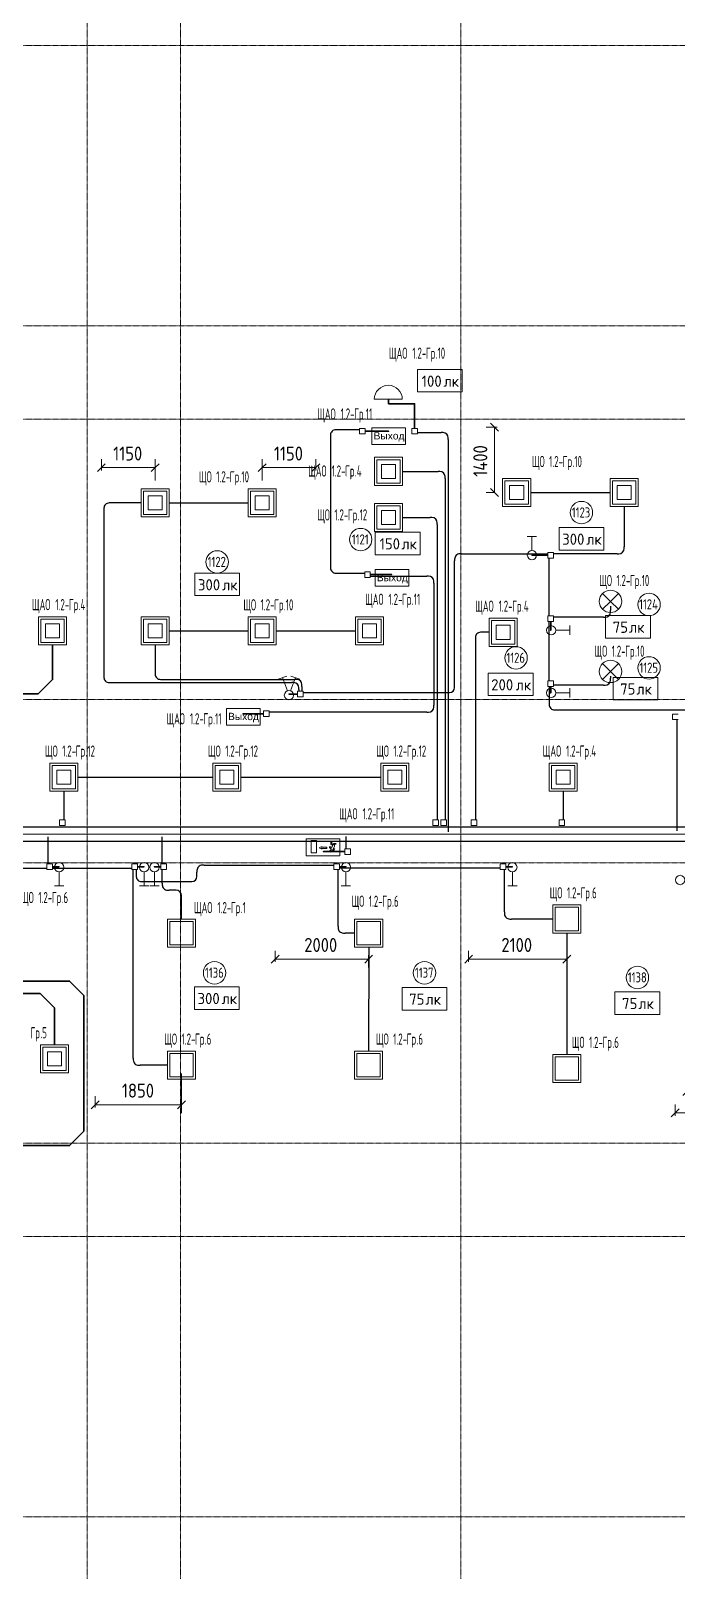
# Model space of a CAD drawing. Header units: millimetres. Extents: x -4730 to 98194, y -4296 to 93388.
# Drawn here: x 56796 to 70627, y 27839 to 60813 of the extents above; entities that cross this region are included whole.
import ezdxf

# ---------------------------------------------------------------- set-up
doc = ezdxf.new("R2010")
doc.units = ezdxf.units.MM
doc.linetypes.add('Линия сетки', pattern=[22.225, 12.7, -3.175, 3.175, -3.175])
for name, color, linetype, lineweight, true_color in [('Кабельные лотки', 5, 'Continuous', 25, 0x0000ff), ('Короба', 7, 'Continuous', 25, 0x008000), ('Линии', 7, 'Continuous', 9, 0x00a600), ('Соединительные детали коробов', 7, 'Continuous', 25, 0x008000), ('Типовые аннотации', 5, 'Continuous', 18, 0x0000ff)]:
    doc.layers.add(name, color=color, linetype=linetype, lineweight=lineweight, true_color=true_color)
for name, color, linetype, lineweight in [('Марки помещений', 7, 'Continuous', 9), ('Марки силовых электроприборов', 7, 'Continuous', 9), ('Осевая линия', 7, 'Continuous', 18), ('Оси', 7, 'Continuous', 9), ('Провода', 7, 'Continuous', 35), ('Размеры', 7, 'Continuous', 9), ('Размеры-120', 7, 'Continuous', 9), ('Текстовые примечания', 7, 'Continuous', 9)]:
    doc.layers.add(name, color=color, linetype=linetype, lineweight=lineweight)
doc.styles.add('Arial', font='arial.ttf', dxfattribs={"height": 156})
doc.styles.add('GOST Common', font='GOST_Common.ttf', dxfattribs={"width": 0.6, "height": 240})
doc.styles.add('GOST Common_1', font='GOST_Common.ttf', dxfattribs={"width": 0.9, "height": 300})
doc.styles.add('GOST Common_2', font='GOST_Common.ttf', dxfattribs={"height": 240})
doc.styles.add('GOST Common_3', font='GOST_Common.ttf', dxfattribs={"width": 0.8, "height": 216})
doc.dimstyles.new('ADSK_Проверочный', dxfattribs={"dimscale": 304.8, "dimtxt": 301.714499, "dimasz": 0.556693, "dimexe": 0.590551, "dimexo": 0.590551, "dimgap": 0.19685, "dimtad": 1, "dimdec": 3, "dimrnd": 0.001, "dimdsep": 46, "dimtxsty": 'GOST Common_1', "dimblk1": 'OBLIQUE', "dimblk2": 'OBLIQUE', "dimsah": 1, "dimcen": 0.09, "dimazin": 0, "dimtfac": 1, "dimtdec": 4, "dimtix": 1, "dimtmove": 0, "dimatfit": 3, "dimfxl": 1, "dimtvp": 1, "dimtolj": 1, "dimtzin": 0, "dimarcsym": 2})

# ---------------------------------------------------------------- blocks, each defined once
blk = doc.blocks.new('M_Короб_ отвод - Плоский торец - ПВХ - Стандартная-2386742-1-й этаж')
at = {"layer": 'Соединительные детали коробов'}
for p, q in [((0, 111.95), (0, 150.05)), ((-150.05, 0), (-111.95, 0))]:
    blk.add_line(p, q, dxfattribs=at)
blk.add_arc((-111.95, 111.95), 111.95, 270, 0, dxfattribs=at)
blk = doc.blocks.new('ADSK_Марка_Помещение_1_ГОСТ21-501-2011 - Номер-85995-1-й этаж')
at = {"layer": 'Марки помещений'}
blk.add_circle((0, 0), 2, dxfattribs=at)
blk = doc.blocks.new('DIMBLOCK172-1-й этаж')
at = {"layer": 'Размеры-120'}
for p, q in [((60020, 38490), (60020, 37644)), ((60020, 37824), (60020, 38490)), ((58170, 37764), (58170, 38004)), ((58170, 37824), (58085, 37739)), ((58170, 37824), (58255, 37909)), ((58170, 37824), (60020, 37824)), ((58170, 37824), (58170, 37764)), ((60020, 37824), (59935, 37739)), ((60020, 37824), (60105, 37909))]:
    blk.add_line(p, q, dxfattribs=at)
at = {"layer": 'Размеры-120', "color": 0, "insert": (58745, 38276), "char_height": 300, "width": 840.71, "attachment_point": 1, "line_spacing_factor": 1.022761, "style": 'GOST Common_1'}
blk.add_mtext('1850', dxfattribs=at)
blk = doc.blocks.new('_Oblique')
at = {"color": 0, "linetype": 'ByBlock', "lineweight": -2}
blk.add_line((-0.5, -0.5), (0.5, 0.5), dxfattribs=at)
blk = doc.blocks.new('DIMBLOCK173-1-й этаж')
at = {"layer": 'Размеры-120'}
for p, q in [((62025, 40942), (61940, 40857)), ((62025, 40882), (62025, 41122)), ((62025, 40942), (62110, 41026)), ((62025, 40942), (64025, 40942)), ((62025, 40942), (62025, 40882)), ((64025, 40942), (63940, 40857)), ((64025, 40942), (64110, 41026)), ((64025, 41023), (64025, 40762)), ((64025, 40942), (64025, 41023))]:
    blk.add_line(p, q, dxfattribs=at)
at = {"layer": 'Размеры-120', "color": 0, "insert": (62647, 41394), "char_height": 300, "width": 908.21, "attachment_point": 1, "line_spacing_factor": 1.022761, "style": 'GOST Common_1'}
blk.add_mtext('2000', dxfattribs=at)
blk = doc.blocks.new('DIMBLOCK174-1-й этаж')
at = {"layer": 'Размеры-120'}
for p, q in [((68265, 41323), (68265, 40762)), ((68265, 40942), (68265, 41323)), ((66165, 40942), (66080, 40857)), ((66165, 40882), (66165, 41122)), ((66165, 40942), (66250, 41026)), ((66165, 40942), (68265, 40942)), ((66165, 40942), (66165, 40882)), ((68265, 40942), (68180, 40857)), ((68265, 40942), (68350, 41026))]:
    blk.add_line(p, q, dxfattribs=at)
at = {"layer": 'Размеры-120', "color": 0, "insert": (66865, 41394), "char_height": 300, "width": 840.71, "attachment_point": 1, "line_spacing_factor": 1.022761, "style": 'GOST Common_1'}
blk.add_mtext('2100', dxfattribs=at)
blk = doc.blocks.new('DIMBLOCK175-1-й этаж')
at = {"layer": 'Размеры-120'}
for p, q in [((71585, 37650), (71585, 38122)), ((71585, 38122), (71585, 37470)), ((70585, 37650), (70500, 37565)), ((70585, 37590), (70585, 37830)), ((70585, 37650), (70670, 37735)), ((70585, 37650), (71585, 37650)), ((70585, 37650), (70585, 37590)), ((71585, 37650), (71500, 37565)), ((71585, 37650), (71670, 37735))]:
    blk.add_line(p, q, dxfattribs=at)
at = {"layer": 'Размеры-120', "color": 0, "insert": (70735, 38102), "char_height": 300, "width": 840.71, "attachment_point": 1, "line_spacing_factor": 1.022761, "style": 'GOST Common_1'}
blk.add_mtext('1000', dxfattribs=at)
blk = doc.blocks.new('DIMBLOCK193-1-й этаж')
at = {"layer": 'Размеры-120'}
for p, q in [((58305, 51462), (58220, 51377)), ((58305, 51402), (58305, 51642)), ((58305, 51462), (58390, 51547)), ((58305, 51462), (59455, 51462)), ((58305, 51462), (58305, 51402)), ((59455, 51462), (59370, 51377)), ((59455, 51184), (59455, 51642)), ((59455, 51462), (59540, 51547)), ((59455, 51462), (59455, 51184))]:
    blk.add_line(p, q, dxfattribs=at)
at = {"layer": 'Размеры-120', "color": 0, "insert": (58558, 51914), "char_height": 300, "width": 773.21, "attachment_point": 1, "line_spacing_factor": 1.022761, "style": 'GOST Common_1'}
blk.add_mtext('1150', dxfattribs=at)
blk = doc.blocks.new('DIMBLOCK194-1-й этаж')
at = {"layer": 'Размеры-120'}
for p, q in [((61745, 51462), (61660, 51377)), ((61745, 51184), (61745, 51642)), ((61745, 51462), (61830, 51547)), ((61745, 51462), (62895, 51462)), ((61745, 51462), (61745, 51184)), ((62895, 51462), (62810, 51377)), ((62895, 51402), (62895, 51642)), ((62895, 51462), (62980, 51547)), ((62895, 51462), (62895, 51402))]:
    blk.add_line(p, q, dxfattribs=at)
at = {"layer": 'Размеры-120', "color": 0, "insert": (61998, 51914), "char_height": 300, "width": 773.21, "attachment_point": 1, "line_spacing_factor": 1.022761, "style": 'GOST Common_1'}
blk.add_mtext('1150', dxfattribs=at)
blk = doc.blocks.new('DIMBLOCK195-1-й этаж')
at = {"layer": 'Размеры-120'}
for p, q in [((66777, 52330), (66537, 52330)), ((66717, 52330), (66632, 52415)), ((66717, 50930), (66717, 52330)), ((66717, 52330), (66802, 52245)), ((66717, 52330), (66777, 52330)), ((66717, 50930), (66537, 50930)), ((66717, 50930), (66632, 51015)), ((66717, 50930), (66802, 50845)), ((66717, 50930), (66717, 50930))]:
    blk.add_line(p, q, dxfattribs=at)
at = {"layer": 'Размеры-120', "color": 0, "insert": (66265, 51267), "char_height": 300, "width": 871.39, "attachment_point": 1, "rotation": 90, "line_spacing_factor": 1.022761, "style": 'GOST Common_1'}
blk.add_mtext('1400', dxfattribs=at)
blk = doc.blocks.new('Морка помещения_освещённость_ - Морка помещения_освещённость_-1484368-1-й этаж')
at = {"layer": 'Марки помещений', "color": 190, "true_color": 0x8000ff}
for p, q in [((-4, 0), (-4, 4)), ((-4, 4), (4, 4)), ((4, 4), (4, 0)), ((4, 0), (-4, 0))]:
    blk.add_line(p, q, dxfattribs=at)

msp = doc.modelspace()

# ---------------------------------------------------------------- linework, layer by layer
at = {"layer": 'Кабельные лотки'}
for p, q in [((81502.9607, 43763.1437), (42656.5722, 43763.1437)), ((42656.5722, 43463.1437), (81502.9607, 43463.1437))]:
    msp.add_line(p, q, dxfattribs=at)
at = {"layer": 'Короба'}
for p, q in [((63208.2407, 52124.3727), (63208.2407, 49354.0812)), ((63828.2407, 52274.4227), (63358.2907, 52274.4227)), ((65068.2407, 52211.4227), (65578.1907, 52211.4227)), ((65728.2407, 52061.3727), (65728.2407, 43662.9227)), ((64749.764, 51382.9227), (65509.714, 51382.9227)), ((65659.764, 51232.8727), (65659.764, 43923.2201)), ((67492.2559, 50930), (69194.764, 50930)), ((58359.764, 50556.1246), (58359.764, 47010.05)), ((59159.764, 50706.1746), (58509.814, 50706.1746)), ((59754.764, 50706.1746), (61449.764, 50706.1746)), ((69492.264, 50632.5), (69492.264, 49767.9318)), ((64752.028, 50393.9147), (65341.978, 50393.9147)), ((65492.028, 50243.8647), (65492.028, 43923.2201)), ((65864.4116, 46796.8986), (65864.4116, 49467.8318)), ((66014.4616, 49617.8818), (67860, 49617.8818)), ((67888.5, 48286.3818), (67888.5, 49526.3818)), ((69342.214, 49617.8818), (67980, 49617.8818)), ((63358.2907, 49204.0312), (63940, 49204.0312)), ((64060, 49141.0312), (65269.95, 49141.0312)), ((65420, 48990.9812), (65420, 46376.8986)), ((69200, 48500), (69200, 48407.9318)), ((67888.5, 46896.3818), (67888.5, 48166.3818)), ((69049.95, 48257.8818), (67980, 48257.8818)), ((59754.764, 47966.1746), (61449.764, 47966.1746)), ((62044.764, 47966.1746), (63749.764, 47966.1746)), ((66608.0984, 47936.7226), (66458.1484, 47936.7226)), ((59457.264, 47668.6746), (59457.264, 47078.7246)), ((66308.0984, 47786.6726), (66308.0984, 43923.2201)), ((58509.814, 46860), (62382.8616, 46860)), ((59607.314, 46928.6746), (62445.8616, 46928.6746)), ((69200, 47000), (69200, 46954.9318)), ((62532.9116, 46709.95), (62532.9116, 46675.3486)), ((62595.9116, 46778.6246), (62595.9116, 46675.3486)), ((62624.4116, 46646.8486), (65714.3616, 46646.8486)), ((67888.5, 46776.3818), (67888.5, 46426.4318)), ((69049.95, 46804.8818), (67980, 46804.8818)), ((65269.95, 46226.8486), (61896.9503, 46226.8486)), ((68038.55, 46276.3818), (72551.8444, 46276.3818)), ((70618.4386, 46067.4546), (70618.4386, 43687.4546)), ((57502.264, 44537.5), (57502.264, 43919.8714)), ((57799.764, 44835), (60692.8446, 44835)), ((61287.8446, 44835), (64292.8443, 44835)), ((68190.3443, 44537.5), (68190.3443, 43923.2201)), ((57168.5, 42980), (57168.5, 43560)), ((59608.5, 42980), (59608.5, 43560)), ((63543.6141, 43303.6068), (63543.6141, 43563.6068)), ((56352.314, 42888.5), (57140, 42888.5)), ((57260, 42888.5), (58960, 42888.5)), ((60501.55, 42951.5), (63280, 42951.5)), ((66840, 42888.5), (63400, 42888.5)), ((58988.5, 38820.05), (58988.5, 42860)), ((59051.5, 42860), (59051.5, 42750.05)), ((59201.55, 42600), (60201.45, 42600)), ((59608.5, 42567.55), (59608.5, 42860)), ((60351.5, 42750.05), (60351.5, 42801.45)), ((63371.5, 41650.05), (63371.5, 42860)), ((66931.5, 41950.05), (66931.5, 42860)), ((59869.95, 42417.5), (59758.55, 42417.5)), ((60020, 41797.5), (60020, 42267.45)), ((67969.764, 41800), (67081.55, 41800)), ((63729.764, 41500), (63521.55, 41500)), ((68267.264, 41502.5), (68267.264, 38897.5)), ((64027.264, 41202.5), (64025, 38967.5)), ((59722.5, 38670), (59138.55, 38670))]:
    msp.add_line(p, q, dxfattribs=at)
at = {"layer": 'Линии', "color": 96, "true_color": 0x008000}
for p, q in [((65068.2407, 53562.9227), (65068.2407, 53082.9227)), ((66028.2407, 53562.9227), (65068.2407, 53562.9227)), ((66028.2407, 53082.9227), (66028.2407, 53562.9227)), ((65068.2407, 53082.9227), (66028.2407, 53082.9227))]:
    msp.add_line(p, q, dxfattribs=at)
at = {"layer": 'Осевая линия'}
msp.add_line((81502.9607, 43613.1437), (42656.5722, 43613.1437), dxfattribs=at)
at = {"layer": 'Оси', "linetype": 'Линия сетки'}
for p, q in [((58000, 93388.3703), (58000, -3096.3487)), ((60000, 93388.3703), (60000, -3096.3487)), ((66000, 93388.3703), (66000, -3096.3487)), ((98194.2682, 60500), (-3530.0173, 60500)), ((98194.2682, 54500), (-3530.0173, 54500)), ((98194.2682, 52500), (-3530.0173, 52500)), ((98194.2682, 46500), (-3530.0173, 46500)), ((98194.2682, 43000), (-3530.0173, 43000)), ((98194.2682, 37000), (-3530.0173, 37000)), ((98194.2682, 35000), (-3530.0173, 35000)), ((98194.2682, 29000), (-3530.0173, 29000))]:
    msp.add_line(p, q, dxfattribs=at)
at = {"layer": 'Провода', "flags": 128}
for points in [[(64449.0093, 52925), (64451.5485, 52830), (65008.2359, 52830), (65008.2402, 52302.9227)], [(63948.2407, 52242.923), (64452.264, 52242.9248), (64095.0179, 52242.9248)], [(67860, 49586.3822), (67520, 49586.3839), (67619.9092, 49586.3839)], [(64060, 49172.5314), (64520, 49172.5332), (64165.0179, 49172.5332)], [(67919.9988, 48166.3818), (67919.9952, 47980), (67919.9952, 48079.4315)], [(57258.6397, 47669.6138), (57259.8885, 46925.6968), (56955.6001, 46620.8969), (55202.7803, 46620.8952)], [(62504.4116, 46615.3492), (62320, 46615.3507), (62416.8997, 46615.3507)], [(67919.9985, 46776.3818), (67919.9952, 46640), (67919.9952, 46739.4315)], [(61776.9503, 46195.3489), (61335.1791, 46195.3507), (61700.197, 46195.3507)], [(63515.1141, 43243.607), (63055.9289, 43243.6089), (63410.911, 43243.6089)], [(57260, 42920.0006), (57400, 42920.0021), (57300.5682, 42920.0021)], [(59080, 42920.0006), (59220, 42920.0021), (59120.5682, 42920.0021)], [(59580, 42920.0006), (59440, 42920.0021), (59539.4318, 42920.0021)], [(63400, 42920.0006), (63540, 42920.0021), (63440.5682, 42920.0021)], [(66960, 42920.0006), (67099.9952, 42920.0021), (67000.5682, 42920.0021)], [(57300.4851, 39105), (57301.7711, 39900.2004), (56997.464, 40205), (50866.6394, 40205), (50866.6438, 40782.949)], [(54928.0621, 37063.2548), (54930, 36950), (57625.2, 36950), (57930, 37254.8), (57930, 40165.2), (57625.2, 40470), (54950, 40470), (54945.6664, 40396.7452)]]:
    msp.add_lwpolyline(points, dxfattribs=at)
at = {"layer": 'Типовые аннотации', "color": 1, "true_color": 0xff0000}
for p, q in [((64145, 52925), (64745, 52925)), ((63828.2407, 52302.9227), (63948.2407, 52302.9227)), ((63828.2407, 52182.9227), (63828.2407, 52302.9227)), ((63948.2407, 52182.9227), (63828.2407, 52182.9227)), ((63948.2407, 52302.9227), (63948.2407, 52182.9227)), ((64948.2407, 52302.9227), (65068.2407, 52302.9227)), ((64948.2407, 52182.9227), (64948.2407, 52302.9227)), ((65068.2407, 52182.9227), (64948.2407, 52182.9227)), ((65068.2407, 52302.9227), (65068.2407, 52182.9227)), ((64150, 51682.9227), (64750, 51682.9227)), ((64150, 51082.9227), (64150, 51682.9227)), ((64200, 51632.9227), (64700, 51632.9227)), ((64200, 51132.9227), (64200, 51632.9227)), ((64300, 51532.9227), (64300, 51232.9227)), ((64600, 51532.9227), (64300, 51532.9227)), ((64600, 51232.9227), (64600, 51532.9227)), ((64700, 51632.9227), (64700, 51132.9227)), ((64750, 51682.9227), (64750, 51082.9227)), ((64700, 51132.9227), (64200, 51132.9227)), ((64300, 51232.9227), (64600, 51232.9227)), ((64750, 51082.9227), (64150, 51082.9227)), ((63940, 49232.5312), (64060, 49232.5312)), ((63940, 49112.5312), (63940, 49232.5312)), ((64060, 49232.5312), (64060, 49112.5312)), ((64060, 49112.5312), (63940, 49112.5312)), ((56958.1361, 48269.6138), (57558.1361, 48269.6138)), ((56958.1361, 47669.6138), (56958.1361, 48269.6138)), ((57008.1361, 48219.6138), (57508.1361, 48219.6138)), ((57008.1361, 47719.6138), (57008.1361, 48219.6138)), ((57508.1361, 48219.6138), (57508.1361, 47719.6138)), ((57558.1361, 48269.6138), (57558.1361, 47669.6138)), ((66603.3344, 48236.7226), (67203.3344, 48236.7226)), ((66603.3344, 47636.7226), (66603.3344, 48236.7226)), ((66653.3344, 48186.7226), (67153.3344, 48186.7226)), ((66653.3344, 47686.7226), (66653.3344, 48186.7226)), ((67153.3344, 48186.7226), (67153.3344, 47686.7226)), ((67203.3344, 48236.7226), (67203.3344, 47636.7226)), ((57108.1361, 48119.6138), (57108.1361, 47819.6138)), ((57408.1361, 48119.6138), (57108.1361, 48119.6138)), ((57108.1361, 47819.6138), (57408.1361, 47819.6138)), ((57408.1361, 47819.6138), (57408.1361, 48119.6138)), ((66753.3344, 48086.7226), (66753.3344, 47786.7226)), ((67053.3344, 48086.7226), (66753.3344, 48086.7226)), ((67053.3344, 47786.7226), (67053.3344, 48086.7226)), ((57558.1361, 47669.6138), (56958.1361, 47669.6138)), ((57508.1361, 47719.6138), (57008.1361, 47719.6138)), ((67203.3344, 47636.7226), (66603.3344, 47636.7226)), ((67153.3344, 47686.7226), (66653.3344, 47686.7226)), ((66753.3344, 47786.7226), (67053.3344, 47786.7226)), ((61776.9503, 46255.3486), (61896.9503, 46255.3486)), ((61776.9503, 46135.3486), (61776.9503, 46255.3486)), ((61896.9503, 46255.3486), (61896.9503, 46135.3486)), ((70526.9386, 46187.4546), (70646.9386, 46187.4546)), ((70526.9386, 46067.4546), (70526.9386, 46187.4546)), ((61896.9503, 46135.3486), (61776.9503, 46135.3486)), ((70646.9386, 46067.4546), (70526.9386, 46067.4546)), ((67888.0804, 45135), (68488.0804, 45135)), ((67888.0804, 44535), (67888.0804, 45135)), ((67938.0804, 45085), (68438.0804, 45085)), ((67938.0804, 44585), (67938.0804, 45085)), ((68038.0804, 44985), (68038.0804, 44685)), ((68338.0804, 44985), (68038.0804, 44985)), ((68338.0804, 44685), (68338.0804, 44985)), ((68438.0804, 45085), (68438.0804, 44585)), ((68488.0804, 45135), (68488.0804, 44535)), ((68488.0804, 44535), (67888.0804, 44535)), ((68438.0804, 44585), (67938.0804, 44585)), ((68038.0804, 44685), (68338.0804, 44685)), ((65568.264, 43923.2201), (65688.264, 43923.2201)), ((65568.264, 43803.2201), (65568.264, 43923.2201)), ((65688.264, 43923.2201), (65688.264, 43803.2201)), ((66216.5984, 43923.2201), (66336.5984, 43923.2201)), ((66216.5984, 43803.2201), (66216.5984, 43923.2201)), ((66336.5984, 43923.2201), (66336.5984, 43803.2201)), ((68098.8443, 43923.2201), (68218.8443, 43923.2201)), ((68098.8443, 43803.2201), (68098.8443, 43923.2201)), ((68218.8443, 43923.2201), (68218.8443, 43803.2201)), ((65688.264, 43803.2201), (65568.264, 43803.2201)), ((66336.5984, 43803.2201), (66216.5984, 43803.2201)), ((68218.8443, 43803.2201), (68098.8443, 43803.2201)), ((63515.1141, 43303.6068), (63635.1141, 43303.6068)), ((63515.1141, 43183.6068), (63515.1141, 43303.6068)), ((63635.1141, 43303.6068), (63635.1141, 43183.6068)), ((59580, 42980), (59700, 42980)), ((59580, 42860), (59580, 42980)), ((59700, 42980), (59700, 42860)), ((63635.1141, 43183.6068), (63515.1141, 43183.6068)), ((59440, 42809.3567), (59440, 42509.3567)), ((59700, 42860), (59580, 42860)), ((59340, 42509.3567), (59540, 42509.3567)), ((59717.736, 41800), (60317.736, 41800)), ((59717.736, 41200), (59717.736, 41800)), ((59767.736, 41750), (60267.736, 41750)), ((59767.736, 41250), (59767.736, 41750)), ((60267.736, 41750), (60267.736, 41250)), ((60317.736, 41800), (60317.736, 41200)), ((60267.736, 41250), (59767.736, 41250)), ((60317.736, 41200), (59717.736, 41200))]:
    msp.add_line(p, q, dxfattribs=at)
at = {"layer": 'Типовые аннотации', "color": 96, "true_color": 0x008000}
for p, q in [((64095.0179, 51956.7452), (64095.0179, 52316.7452)), ((64095.0179, 52316.7452), (64815.0179, 52316.7452)), ((64815.0179, 52316.7452), (64815.0179, 51956.7452)), ((64815.0179, 51956.7452), (64095.0179, 51956.7452)), ((64165.0179, 48921.7452), (64165.0179, 49281.7452)), ((64165.0179, 49281.7452), (64885.0179, 49281.7452)), ((64885.0179, 49281.7452), (64885.0179, 48921.7452)), ((64885.0179, 48921.7452), (64165.0179, 48921.7452)), ((60980.197, 45949.1523), (60980.197, 46309.1523)), ((60980.197, 46309.1523), (61700.197, 46309.1523)), ((61700.197, 46309.1523), (61700.197, 45949.1523)), ((61700.197, 45949.1523), (60980.197, 45949.1523)), ((62690.911, 43153.2549), (62690.911, 43513.2549)), ((62690.911, 43513.2549), (63410.911, 43513.2549)), ((62912.288, 43479.4062), (62792.288, 43479.4062)), ((62792.288, 43479.4062), (62792.288, 43215.4062)), ((62792.288, 43215.4062), (62912.288, 43215.4062)), ((62912.288, 43215.4062), (62912.288, 43479.4062)), ((63007.1745, 43347.2024), (62965.6053, 43323.2024)), ((62965.6053, 43323.2024), (63007.1745, 43299.2024)), ((63031.1745, 43347.2024), (63007.1745, 43347.2024)), ((63007.1745, 43299.2024), (63031.1745, 43299.2024)), ((63010.3899, 43335.2024), (63031.1745, 43347.2024)), ((63130.3899, 43335.2024), (63010.3899, 43335.2024)), ((63031.1745, 43299.2024), (63010.3899, 43311.2024)), ((63010.3899, 43311.2024), (63130.3899, 43311.2024)), ((63130.3899, 43311.2024), (63130.3899, 43335.2024)), ((63182.2311, 43345.0185), (63224.2311, 43345.0185)), ((63206.2311, 43327.0185), (63182.2311, 43327.0185)), ((63206.2311, 43297.0185), (63206.2311, 43327.0185)), ((63247.8003, 43273.0185), (63206.2311, 43297.0185)), ((63218.6619, 43396.98), (63218.6619, 43444.98)), ((63260.2311, 43372.98), (63218.6619, 43396.98)), ((63224.2311, 43310.6262), (63260.2311, 43372.98)), ((63236.6619, 43444.98), (63236.6619, 43407.3723)), ((63236.6619, 43407.3723), (63276.1926, 43384.5492)), ((63283.8003, 43273.0185), (63247.8003, 43273.0185)), ((63294.1926, 43353.3723), (63258.1926, 43291.0185)), ((63273.408, 43291.0185), (63286.2119, 43313.1954)), ((63276.1926, 43384.5492), (63276.1926, 43419.3723)), ((63276.1926, 43419.3723), (63330.1926, 43419.3723)), ((63301.8003, 43304.1954), (63283.8003, 43273.0185)), ((63330.1926, 43401.3723), (63294.1926, 43401.3723)), ((63294.1926, 43401.3723), (63294.1926, 43353.3723)), ((63410.911, 43513.2549), (63410.911, 43153.2549)), ((63410.911, 43153.2549), (62690.911, 43153.2549))]:
    msp.add_line(p, q, dxfattribs=at)
at = {"layer": 'Типовые аннотации'}
for p, q in [((66892.4919, 51230), (67492.4919, 51230)), ((66892.4919, 50630), (66892.4919, 51230)), ((66942.4919, 51180), (67442.4919, 51180)), ((66942.4919, 50680), (66942.4919, 51180)), ((67442.4919, 51180), (67442.4919, 50680)), ((67492.4919, 51230), (67492.4919, 50630)), ((69190, 51230), (69790, 51230)), ((69190, 50630), (69190, 51230)), ((69240, 51180), (69740, 51180)), ((69240, 50680), (69240, 51180)), ((69740, 51180), (69740, 50680)), ((69790, 51230), (69790, 50630)), ((59155, 51006.1746), (59755, 51006.1746)), ((59155, 50406.1746), (59155, 51006.1746)), ((59205, 50956.1746), (59705, 50956.1746)), ((59205, 50456.1746), (59205, 50956.1746)), ((59305, 50856.1746), (59305, 50556.1746)), ((59605, 50856.1746), (59305, 50856.1746)), ((59605, 50556.1746), (59605, 50856.1746)), ((59705, 50956.1746), (59705, 50456.1746)), ((59755, 51006.1746), (59755, 50406.1746)), ((61445, 51006.1746), (62045, 51006.1746)), ((61445, 50406.1746), (61445, 51006.1746)), ((61495, 50956.1746), (61995, 50956.1746)), ((61495, 50456.1746), (61495, 50956.1746)), ((61595, 50856.1746), (61595, 50556.1746)), ((61895, 50856.1746), (61595, 50856.1746)), ((61895, 50556.1746), (61895, 50856.1746)), ((61995, 50956.1746), (61995, 50456.1746)), ((62045, 51006.1746), (62045, 50406.1746)), ((67042.4919, 51080), (67042.4919, 50780)), ((67342.4919, 51080), (67042.4919, 51080)), ((67342.4919, 50780), (67342.4919, 51080)), ((69340, 51080), (69340, 50780)), ((69640, 51080), (69340, 51080)), ((69640, 50780), (69640, 51080)), ((59705, 50456.1746), (59205, 50456.1746)), ((59305, 50556.1746), (59605, 50556.1746)), ((61995, 50456.1746), (61495, 50456.1746)), ((61595, 50556.1746), (61895, 50556.1746)), ((64152.264, 50693.9147), (64752.264, 50693.9147)), ((64152.264, 50093.9147), (64152.264, 50693.9147)), ((64202.264, 50643.9147), (64702.264, 50643.9147)), ((64202.264, 50143.9147), (64202.264, 50643.9147)), ((64302.264, 50543.9147), (64302.264, 50243.9147)), ((64602.264, 50543.9147), (64302.264, 50543.9147)), ((64602.264, 50243.9147), (64602.264, 50543.9147)), ((64702.264, 50643.9147), (64702.264, 50143.9147)), ((64752.264, 50693.9147), (64752.264, 50093.9147)), ((67492.4919, 50630), (66892.4919, 50630)), ((67442.4919, 50680), (66942.4919, 50680)), ((67042.4919, 50780), (67342.4919, 50780)), ((69790, 50630), (69190, 50630)), ((69740, 50680), (69240, 50680)), ((69340, 50780), (69640, 50780)), ((59755, 50406.1746), (59155, 50406.1746)), ((62045, 50406.1746), (61445, 50406.1746)), ((64702.264, 50143.9147), (64202.264, 50143.9147)), ((64302.264, 50243.9147), (64602.264, 50243.9147)), ((64752.264, 50093.9147), (64152.264, 50093.9147)), ((67620, 49990.6433), (67420, 49990.6433)), ((67520, 49690.6433), (67520, 49990.6433)), ((69200, 48600), (69030.2944, 48769.7056)), ((69200, 48600), (69030.2944, 48430.2944)), ((69200, 48600), (69369.7056, 48769.7056)), ((69200, 48600), (69369.7056, 48430.2944)), ((59155, 48266.1746), (59755, 48266.1746)), ((59155, 47666.1746), (59155, 48266.1746)), ((59205, 48216.1746), (59705, 48216.1746)), ((59205, 47716.1746), (59205, 48216.1746)), ((59705, 48216.1746), (59705, 47716.1746)), ((59755, 48266.1746), (59755, 47666.1746)), ((61445, 48266.1746), (62045, 48266.1746)), ((61445, 47666.1746), (61445, 48266.1746)), ((61495, 48216.1746), (61995, 48216.1746)), ((61495, 47716.1746), (61495, 48216.1746)), ((61995, 48216.1746), (61995, 47716.1746)), ((62045, 48266.1746), (62045, 47666.1746)), ((63745, 48266.1746), (64345, 48266.1746)), ((63745, 47666.1746), (63745, 48266.1746)), ((63795, 48216.1746), (64295, 48216.1746)), ((63795, 47716.1746), (63795, 48216.1746)), ((64295, 48216.1746), (64295, 47716.1746)), ((64345, 48266.1746), (64345, 47666.1746)), ((59305, 48116.1746), (59305, 47816.1746)), ((59605, 48116.1746), (59305, 48116.1746)), ((59305, 47816.1746), (59605, 47816.1746)), ((59605, 47816.1746), (59605, 48116.1746)), ((61595, 48116.1746), (61595, 47816.1746)), ((61895, 48116.1746), (61595, 48116.1746)), ((61595, 47816.1746), (61895, 47816.1746)), ((61895, 47816.1746), (61895, 48116.1746)), ((63895, 48116.1746), (63895, 47816.1746)), ((64195, 48116.1746), (63895, 48116.1746)), ((63895, 47816.1746), (64195, 47816.1746)), ((64195, 47816.1746), (64195, 48116.1746)), ((68030.6433, 47980), (68330.6433, 47980)), ((68330.6433, 47880), (68330.6433, 48080)), ((59755, 47666.1746), (59155, 47666.1746)), ((59705, 47716.1746), (59205, 47716.1746)), ((62045, 47666.1746), (61445, 47666.1746)), ((61995, 47716.1746), (61495, 47716.1746)), ((64345, 47666.1746), (63745, 47666.1746)), ((64295, 47716.1746), (63795, 47716.1746)), ((69200, 47100), (69030.2944, 47269.7056)), ((69200, 47100), (69369.7056, 47269.7056)), ((62089.2227, 46932.3184), (62277.1612, 47000.7224)), ((62285.798, 46684.6126), (62183.1919, 46966.5204)), ((62354.202, 46684.6126), (62456.8081, 46966.5204)), ((62550.7773, 46932.3184), (62362.8388, 47000.7224)), ((69200, 47100), (69030.2944, 46930.2944)), ((69200, 47100), (69369.7056, 46930.2944)), ((68030.6433, 46640), (68330.6433, 46640)), ((68330.6433, 46540), (68330.6433, 46740)), ((57200, 45135), (57800, 45135)), ((57200, 44535), (57200, 45135)), ((57250, 45085), (57750, 45085)), ((57250, 44585), (57250, 45085)), ((57350, 44985), (57350, 44685)), ((57650, 44985), (57350, 44985)), ((57650, 44685), (57650, 44985)), ((57750, 45085), (57750, 44585)), ((57800, 45135), (57800, 44535)), ((60688.0807, 45135), (61288.0807, 45135)), ((60688.0807, 44535), (60688.0807, 45135)), ((60738.0807, 45085), (61238.0807, 45085)), ((60738.0807, 44585), (60738.0807, 45085)), ((60838.0807, 44985), (60838.0807, 44685)), ((61138.0807, 44985), (60838.0807, 44985)), ((61138.0807, 44685), (61138.0807, 44985)), ((61238.0807, 45085), (61238.0807, 44585)), ((61288.0807, 45135), (61288.0807, 44535)), ((64288.0804, 45135), (64888.0804, 45135)), ((64288.0804, 44535), (64288.0804, 45135)), ((64338.0804, 45085), (64838.0804, 45085)), ((64338.0804, 44585), (64338.0804, 45085)), ((64438.0804, 44985), (64438.0804, 44685)), ((64738.0804, 44985), (64438.0804, 44985)), ((64738.0804, 44685), (64738.0804, 44985)), ((64838.0804, 45085), (64838.0804, 44585)), ((64888.0804, 45135), (64888.0804, 44535)), ((57800, 44535), (57200, 44535)), ((57750, 44585), (57250, 44585)), ((57350, 44685), (57650, 44685)), ((61288.0807, 44535), (60688.0807, 44535)), ((61238.0807, 44585), (60738.0807, 44585)), ((60838.0807, 44685), (61138.0807, 44685)), ((64888.0804, 44535), (64288.0804, 44535)), ((64838.0804, 44585), (64338.0804, 44585)), ((64438.0804, 44685), (64738.0804, 44685)), ((57400, 42809.3567), (57400, 42509.3567)), ((59220, 42809.3567), (59220, 42509.3567)), ((63540, 42809.3567), (63540, 42509.3567)), ((67100, 42809.3567), (67100, 42509.3567)), ((57300, 42509.3567), (57500, 42509.3567)), ((59120, 42509.3567), (59320, 42509.3567)), ((63440, 42509.3567), (63640, 42509.3567)), ((67000, 42509.3567), (67200, 42509.3567)), ((67965, 42100), (68565, 42100)), ((67965, 41500), (67965, 42100)), ((68015, 42050), (68515, 42050)), ((68015, 41550), (68015, 42050)), ((68515, 42050), (68515, 41550)), ((68565, 42100), (68565, 41500)), ((63725, 41800), (64325, 41800)), ((63725, 41200), (63725, 41800)), ((63775, 41750), (64275, 41750)), ((63775, 41250), (63775, 41750)), ((64275, 41750), (64275, 41250)), ((64325, 41800), (64325, 41200)), ((68515, 41550), (68015, 41550)), ((64275, 41250), (63775, 41250)), ((68565, 41500), (67965, 41500)), ((64325, 41200), (63725, 41200)), ((57000, 39105), (57600, 39105)), ((57000, 38505), (57000, 39105)), ((57050, 39055), (57550, 39055)), ((57050, 38555), (57050, 39055)), ((57150, 38955), (57150, 38655)), ((57450, 38955), (57150, 38955)), ((57450, 38655), (57450, 38955)), ((57550, 39055), (57550, 38555)), ((57600, 39105), (57600, 38505)), ((59717.736, 38970), (60317.736, 38970)), ((59717.736, 38370), (59717.736, 38970)), ((59767.736, 38920), (60267.736, 38920)), ((59767.736, 38420), (59767.736, 38920)), ((60267.736, 38920), (60267.736, 38420)), ((60317.736, 38970), (60317.736, 38370)), ((63722.736, 38970), (64322.736, 38970)), ((63722.736, 38370), (63722.736, 38970)), ((63772.736, 38920), (64272.736, 38920)), ((63772.736, 38420), (63772.736, 38920)), ((64272.736, 38920), (64272.736, 38420)), ((64322.736, 38970), (64322.736, 38370)), ((57150, 38655), (57450, 38655)), ((67965, 38900), (68565, 38900)), ((67965, 38300), (67965, 38900)), ((68015, 38850), (68515, 38850)), ((68015, 38350), (68015, 38850)), ((68515, 38850), (68515, 38350)), ((68565, 38900), (68565, 38300)), ((57600, 38505), (57000, 38505)), ((57550, 38555), (57050, 38555)), ((60317.736, 38370), (59717.736, 38370)), ((60267.736, 38420), (59767.736, 38420)), ((64322.736, 38370), (63722.736, 38370)), ((64272.736, 38420), (63772.736, 38420)), ((68565, 38300), (67965, 38300)), ((68515, 38350), (68015, 38350))]:
    msp.add_line(p, q, dxfattribs=at)
at = {"layer": 'Типовые аннотации', "color": 7}
for p, q in [((67860, 49646.3818), (67980, 49646.3818)), ((67860, 49526.3818), (67860, 49646.3818)), ((67980, 49526.3818), (67860, 49526.3818)), ((67980, 49646.3818), (67980, 49526.3818)), ((67860, 46896.3818), (67980, 46896.3818)), ((67860, 46776.3818), (67860, 46896.3818)), ((67980, 46896.3818), (67980, 46776.3818)), ((62504.4116, 46675.3486), (62624.4116, 46675.3486)), ((62504.4116, 46555.3486), (62504.4116, 46675.3486)), ((62624.4116, 46555.3486), (62504.4116, 46555.3486)), ((62624.4116, 46675.3486), (62624.4116, 46555.3486)), ((67980, 46776.3818), (67860, 46776.3818)), ((63280, 42980), (63400, 42980)), ((63280, 42860), (63280, 42980)), ((63400, 42980), (63400, 42860)), ((66840, 42980), (66960, 42980)), ((66840, 42860), (66840, 42980)), ((66960, 42980), (66960, 42860)), ((63400, 42860), (63280, 42860)), ((66960, 42860), (66840, 42860))]:
    msp.add_line(p, q, dxfattribs=at)
at = {"layer": 'Типовые аннотации', "color": 16, "true_color": 0x800000}
for p, q in [((67860, 48286.3818), (67980, 48286.3818)), ((67860, 48166.3818), (67860, 48286.3818)), ((67980, 48166.3818), (67860, 48166.3818)), ((67980, 48286.3818), (67980, 48166.3818)), ((57410.764, 43919.8714), (57530.764, 43919.8714)), ((57410.764, 43799.8714), (57410.764, 43919.8714)), ((57530.764, 43919.8714), (57530.764, 43799.8714)), ((65400.528, 43923.2201), (65520.528, 43923.2201)), ((65400.528, 43803.2201), (65400.528, 43923.2201)), ((65520.528, 43923.2201), (65520.528, 43803.2201)), ((57530.764, 43799.8714), (57410.764, 43799.8714)), ((65520.528, 43803.2201), (65400.528, 43803.2201)), ((57140, 42980), (57260, 42980)), ((57140, 42860), (57140, 42980)), ((57260, 42980), (57260, 42860)), ((58960, 42980), (59080, 42980)), ((58960, 42860), (58960, 42980)), ((59080, 42980), (59080, 42860)), ((57260, 42860), (57140, 42860)), ((59080, 42860), (58960, 42860))]:
    msp.add_line(p, q, dxfattribs=at)
at = {"layer": 'Типовые аннотации'}
for centre, radius in [((67520, 49590.6433), 100), ((69200, 48600), 240), ((67930.6433, 47980), 100), ((69200, 47100), 240), ((62320, 46590.6433), 100), ((67930.6433, 46640), 100), ((57400, 42909.3567), 100), ((59220, 42909.3567), 100), ((63540, 42909.3567), 100), ((67100, 42909.3567), 100), ((70690.6433, 42635), 100)]:
    msp.add_circle(centre, radius, dxfattribs=at)
at = {"layer": 'Типовые аннотации', "color": 96, "true_color": 0x008000}
msp.add_circle((63208.2338, 43252.4872), 24, dxfattribs=at)
at = {"layer": 'Типовые аннотации', "color": 1, "true_color": 0xff0000}
msp.add_circle((59440, 42909.3567), 100, dxfattribs=at)
msp.add_arc((64445, 52925), 300, 0, 180, dxfattribs=at)

# ---------------------------------------------------------------- block references
at = {"layer": 'Марки помещений', "xscale": 120, "yscale": 120, "zscale": 120}
for p in [(68578.5477, 50499.8074), (63854.144, 49922.9075), (60784.2029, 49442.9075), (70024.5182, 48533.8834), (67178.5477, 47389.1261), (70024.5182, 47175.6105), (60728.0088, 40648.0815), (65220.9348, 40648.0815), (69776.1603, 40547.9157)]:
    msp.add_blockref('ADSK_Марка_Помещение_1_ГОСТ21-501-2011 - Номер-85995-1-й этаж', p, dxfattribs=at)
at = {"layer": 'Марки помещений', "color": 190, "true_color": 0x8000ff, "xscale": 120, "yscale": 120, "zscale": 120}
for p in [(68578.5477, 49698.8854), (64645.5633, 49599.107), (60784.2029, 48722.9075), (69576.5521, 47813.8834), (67064.0891, 46581.3152), (69735.0385, 46491.6278), (60774.7212, 39865.4091), (65220.9348, 39852.0885), (69776.1603, 39758.789)]:
    msp.add_blockref('Морка помещения_освещённость_ - Морка помещения_освещённость_-1484368-1-й этаж', p, dxfattribs=at)
at = {"layer": 'Соединительные детали коробов'}
for p, rotation in [((63208.2407, 52274.4227), 180), ((65728.2407, 52211.4227), 90), ((65659.764, 51382.9227), 90), ((58359.764, 50706.1746), 180), ((65492.028, 50393.9147), 90), ((65864.4116, 49617.8818), 180), ((63208.2407, 49204.0312), 270), ((65420, 49141.0312), 90), ((66308.0984, 47936.7226), 180), ((58359.764, 46860), 270), ((59457.264, 46928.6746), 270), ((62532.9116, 46860), 90), ((62595.9116, 46928.6746), 90), ((67888.5, 46276.3818), 270), ((60351.5, 42951.5), 180), ((59051.5, 42600), 270), ((59608.5, 42417.5), 270), ((60020, 42417.5), 90), ((66931.5, 41800), 270), ((63371.5, 41500), 270), ((58988.5, 38670), 270)]:
    msp.add_blockref('M_Короб_ отвод - Плоский торец - ПВХ - Стандартная-2386742-1-й этаж', p, dxfattribs=dict(at, rotation=rotation))
for p in [(69492.264, 49617.8818), (69200, 48257.8818), (69200, 46804.8818), (65864.4116, 46646.8486), (65420, 46226.8486), (60351.5, 42600)]:
    msp.add_blockref('M_Короб_ отвод - Плоский торец - ПВХ - Стандартная-2386742-1-й этаж', p, dxfattribs=at)

# ---------------------------------------------------------------- texts
at = {"layer": 'Марки помещений', "char_height": 216, "attachment_point": 1, "style": 'GOST Common_3'}
for s, insert, width in [('1123', (68373.2718, 50610.5946), 507.9492), ('1121', (63664.7081, 50033.6947), 469.4682), ('1122', (60578.927, 49553.6947), 507.9492), ('1124', (69812.5223, 48644.6706), 523.3416), ('1126', (66973.2718, 47499.9133), 507.9492), ('1125', (69819.2423, 47286.3977), 507.9492), ('1136', (60522.7328, 40758.8687), 507.9492), ('1137', (65015.6589, 40758.8687), 507.9492), ('1138', (69570.8844, 40658.7029), 507.9492)]:
    msp.add_mtext(s, dxfattribs=dict(at, insert=insert, width=width))
at = {"layer": 'Марки помещений', "color": 190, "true_color": 0x8000ff, "char_height": 240, "attachment_point": 1, "style": 'GOST Common_2'}
for s, insert, width in [('150', (64257.6794, 49950.8189), 567.59475), ('лк', (64725.9919, 49950.8189), 413.67075), ('300', (68166.6639, 50050.5974), 625.31625), ('лк', (68682.6014, 50050.5974), 413.67075), ('300', (60372.319, 49074.6194), 625.31625), ('лк', (60888.2565, 49074.6194), 413.67075), ('75', (69248.0683, 48165.5953), 423.291), ('лк', (69597.3183, 48165.5953), 413.67075), ('200', (66648.0052, 46933.0272), 634.9365), ('лк', (67171.8802, 46933.0272), 413.67075), ('75', (69406.5546, 46843.3397), 423.291), ('лк', (69755.8046, 46843.3397), 413.67075), ('300', (60362.8374, 40217.1211), 625.31625), ('лк', (60878.7749, 40217.1211), 413.67075), ('75', (64892.451, 40203.8005), 423.291), ('лк', (65241.701, 40203.8005), 413.67075), ('75', (69447.6764, 40110.501), 423.291), ('лк', (69796.9264, 40110.501), 413.67075)]:
    msp.add_mtext(s, dxfattribs=dict(at, insert=insert, width=width))
at = {"layer": 'Марки силовых электроприборов', "char_height": 240, "attachment_point": 1, "style": 'GOST Common'}
for s, insert, width in [('ЩАО', (64458.7152, 54032.7801), 502.17705), (' 1.2-', (64873.0527, 54032.7801), 455.99985), ('Гр', (65249.2902, 54032.7801), 253.9746), ('.10', (65458.8402, 54032.7801), 265.5189), ('ЩАО', (62923.7046, 52730.6308), 502.17705), (' 1.2-', (63338.0421, 52730.6308), 455.99985), ('Гр', (63714.2796, 52730.6308), 253.9746), ('.11', (63923.8296, 52730.6308), 225.11385), ('ЩАО', (62729.7688, 51510.1824), 502.17705), (' 1.2-', (63144.1063, 51510.1824), 455.99985), ('Гр', (63520.3438, 51510.1824), 253.9746), ('.4', (63729.8938, 51510.1824), 196.2531), ('ЩО', (67519.6413, 51712.7435), 340.55685), (' 1.2-', (67800.6288, 51712.7435), 455.99985), ('Гр', (68176.8663, 51712.7435), 253.9746), ('.10', (68386.4163, 51712.7435), 265.5189), ('ЩО', (60395.1653, 51386.357), 340.55685), (' 1.2-', (60676.1528, 51386.357), 455.99985), ('Гр', (61052.3903, 51386.357), 253.9746), ('.10', (61261.9403, 51386.357), 265.5189), ('ЩО', (62923.7046, 50570.9042), 340.55685), (' 1.2-', (63204.6921, 50570.9042), 455.99985), ('Гр', (63580.9296, 50570.9042), 253.9746), ('.12', (63790.4796, 50570.9042), 265.5189), ('ЩО', (68959.8922, 49166.6658), 340.55685), (' 1.2-', (69240.8797, 49166.6658), 455.99985), ('Гр', (69617.1172, 49166.6658), 253.9746), ('.10', (69826.6672, 49166.6658), 265.5189), ('ЩАО', (56818.9415, 48649.7962), 502.17705), (' 1.2-', (57233.279, 48649.7962), 455.99985), ('Гр', (57609.5165, 48649.7962), 253.9746), ('.4', (57819.0665, 48649.7962), 196.2531), ('ЩО', (61343.9653, 48646.357), 340.55685), (' 1.2-', (61624.9528, 48646.357), 455.99985), ('Гр', (62001.1903, 48646.357), 253.9746), ('.10', (62210.7403, 48646.357), 265.5189), ('ЩАО', (63948.7288, 48764.3206), 502.17705), (' 1.2-', (64363.0663, 48764.3206), 455.99985), ('Гр', (64739.3038, 48764.3206), 253.9746), ('.11', (64948.8538, 48764.3206), 225.11385), ('ЩАО', (66304.1397, 48616.905), 502.17705), (' 1.2-', (66718.4772, 48616.905), 455.99985), ('Гр', (67094.7147, 48616.905), 253.9746), ('.4', (67304.2647, 48616.905), 196.2531), ('ЩО', (68857.2483, 47653.4436), 340.55685), (' 1.2-', (69138.2358, 47653.4436), 455.99985), ('Гр', (69514.4733, 47653.4436), 253.9746), ('.10', (69724.0233, 47653.4436), 265.5189), ('ЩАО', (59698.1059, 46206.3871), 502.17705), (' 1.2-', (60112.4434, 46206.3871), 455.99985), ('Гр', (60488.6809, 46206.3871), 253.9746), ('.11', (60698.2309, 46206.3871), 225.11385), ('ЩО', (57098.9653, 45515.1824), 340.55685), (' 1.2-', (57379.9528, 45515.1824), 455.99985), ('Гр', (57756.1903, 45515.1824), 253.9746), ('.12', (57965.7403, 45515.1824), 265.5189), ('ЩО', (60587.046, 45515.1824), 340.55685), (' 1.2-', (60868.0335, 45515.1824), 455.99985), ('Гр', (61244.271, 45515.1824), 253.9746), ('.12', (61453.821, 45515.1824), 265.5189), ('ЩО', (64187.0457, 45515.1824), 340.55685), (' 1.2-', (64468.0332, 45515.1824), 455.99985), ('Гр', (64844.2707, 45515.1824), 253.9746), ('.12', (65053.8207, 45515.1824), 265.5189), ('ЩАО', (67748.8857, 45515.1824), 502.17705), (' 1.2-', (68163.2232, 45515.1824), 455.99985), ('Гр', (68539.4607, 45515.1824), 253.9746), ('.4', (68749.0107, 45515.1824), 196.2531), ('ЩАО', (63393.1126, 44172.2818), 502.17705), (' 1.2-', (63807.4501, 44172.2818), 455.99985), ('Гр', (64183.6876, 44172.2818), 253.9746), ('.11', (64393.2376, 44172.2818), 225.11385), ('ЩО', (56586.8495, 42379.9373), 340.55685), (' 1.2-', (56867.837, 42379.9373), 455.99985), ('Гр', (57244.0745, 42379.9373), 253.9746), ('.6', (57453.6245, 42379.9373), 178.93665), ('ЩО', (63659.6053, 42300.1824), 340.55685), (' 1.2-', (63940.5928, 42300.1824), 455.99985), ('Гр', (64316.8303, 42300.1824), 253.9746), ('.6', (64526.3803, 42300.1824), 178.93665), ('ЩО', (67899.6053, 42480.1824), 340.55685), (' 1.2-', (68180.5928, 42480.1824), 455.99985), ('Гр', (68556.8303, 42480.1824), 253.9746), ('.6', (68766.3803, 42480.1824), 178.93665), ('ЩАО', (60286.1454, 42163.4329), 502.17705), (' 1.2-', (60700.4829, 42163.4329), 455.99985), ('Гр', (61076.7204, 42163.4329), 253.9746), ('.1', (61286.2704, 42163.4329), 138.5316), ('Гр', (56788.5819, 39485.1824), 253.9746), ('.5', (56998.1319, 39485.1824), 178.93665), ('ЩО', (59652.3414, 39350.1824), 340.55685), (' 1.2-', (59933.3289, 39350.1824), 455.99985), ('Гр', (60309.5664, 39350.1824), 253.9746), ('.6', (60519.1164, 39350.1824), 178.93665), ('ЩО', (64181.2418, 39350.1824), 340.55685), (' 1.2-', (64462.2293, 39350.1824), 455.99985), ('Гр', (64838.4668, 39350.1824), 253.9746), ('.6', (65048.0168, 39350.1824), 178.93665), ('ЩО', (68372.5274, 39280.1824), 340.55685), (' 1.2-', (68653.5149, 39280.1824), 455.99985), ('Гр', (69029.7524, 39280.1824), 253.9746), ('.6', (69239.3024, 39280.1824), 178.93665)]:
    msp.add_mtext(s, dxfattribs=dict(at, insert=insert, width=width))
at = {"layer": 'Текстовые примечания', "color": 96, "true_color": 0x008000, "char_height": 240, "attachment_point": 1, "style": 'GOST Common_2'}
for s, insert, width in [('100', (65159.4829, 53432.4475), 567.59475), ('лк', (65627.7954, 53432.4475), 413.67075)]:
    msp.add_mtext(s, dxfattribs=dict(at, insert=insert, width=width))
at = {"layer": 'Типовые аннотации', "color": 96, "lineweight": 9, "true_color": 0x008000, "char_height": 156, "width": 769.62, "attachment_point": 1, "style": 'Arial'}
for insert in [(64131.675, 52221.2306), (64201.675, 49186.2306), (61016.8541, 46213.6377)]:
    msp.add_mtext('Выход', dxfattribs=dict(at, insert=insert))

# ---------------------------------------------------------------- dimensions: what is measured, and where the dimension line sits
at = {"layer": 'Размеры'}
dim = msp.add_linear_dim(base=(66716.7244, 52330), p1=(66897.2559, 50930), p2=(66596.7425, 52330), angle=90, dimstyle='ADSK_Проверочный', override={"dimpost": '<>', "dimfxl": 1431.889761}, dxfattribs=at)
dim.commit()
dim.dimension.update_dxf_attribs({"geometry": 'DIMBLOCK195-1-й этаж', "text_midpoint": (66506.7244, 51630)})
for base, p1, p2, override, picture, middle in [((59455, 51462.0314), (58305, 51582.0132), (59455, 51003.6746), {"dimpost": '<>', "dimfxl": 1287.235635}, 'DIMBLOCK193-1-й этаж', (58880, 51672.0314)), ((62895, 51462.0314), (61745, 51003.6746), (62895, 51582.0132), {"dimpost": '<>', "dimfxl": 1287.235635}, 'DIMBLOCK194-1-й этаж', (62320, 51672.0314)), ((64025, 40941.5384), (62025, 41061.5202), (64025, 41202.5), {"dimpost": '<>', "dimfxl": 2004.962667}, 'DIMBLOCK173-1-й этаж', (63025, 41151.5384)), ((68265, 40941.5384), (66165, 41061.5202), (68265, 41502.5), {"dimpost": '<>', "dimfxl": 2145.801285}, 'DIMBLOCK174-1-й этаж', (67215, 41151.5384)), ((60020, 37824.1199), (58170, 37944.1018), (60020, 38670), {"dimpost": '<>', "dimfxl": 1987.316836}, 'DIMBLOCK172-1-й этаж', (59095, 38034.1199)), ((71585, 37650.3137), (70585, 37770.2956), (71585, 38302.5), {"dimpost": '<>', "dimfxl": 1132.802502}, 'DIMBLOCK175-1-й этаж', (71085, 37860.3137))]:
    dim = msp.add_linear_dim(base=base, p1=p1, p2=p2, dimstyle='ADSK_Проверочный', override=override, dxfattribs=at)
    dim.commit()
    dim.dimension.update_dxf_attribs({"geometry": picture, "text_midpoint": middle})

doc.saveas('drawing.dxf')
